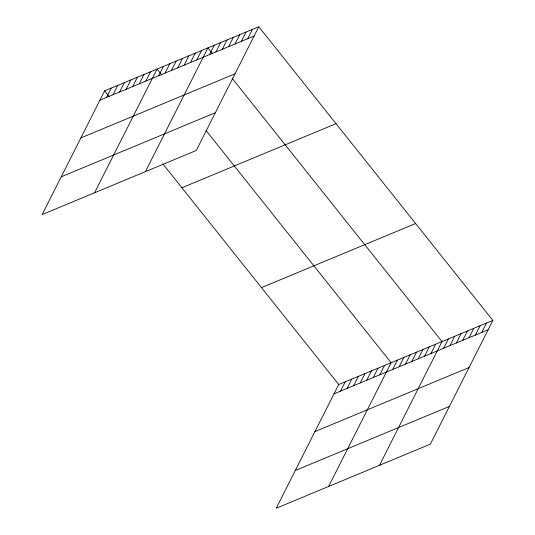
<?xml version="1.0" encoding="UTF-8"?>
<svg xmlns="http://www.w3.org/2000/svg" width="535" height="535" viewBox="0 0 535 535"><rect width="100%" height="100%" fill="white"/><g stroke="black" fill="none" stroke-linecap="round" stroke-linejoin="round"><path stroke-width="0.8" d="M258.786 26.75L104.646 90.843L42.151 214.575L196.285 150.475L258.786 26.75L492.849 320.425L430.354 444.157L276.214 508.25L338.715 384.525L492.849 320.425M106.485 97.457L111.2 88.121M113.032 94.735L117.754 85.399M119.586 92.007L124.301 82.671M126.14 89.285L130.854 79.949M132.687 86.556L137.401 77.227M139.24 83.834L143.955 74.499M145.787 81.113L150.502 71.777M94.555 192.781L157.056 69.055L161.69 74.867M158.701 75.743L163.416 66.407M165.054 73.101L169.769 63.765M171.414 70.453L176.129 61.124M177.774 67.811L182.488 58.475M184.134 65.17L188.848 55.834M190.487 62.521L195.201 53.192M196.847 59.88L201.561 50.544M145.42 171.628L207.921 47.903L212.555 53.714M209.566 54.59L214.281 45.261M215.919 51.949L220.634 42.613M222.279 49.307L226.994 39.971M228.639 46.659L233.354 37.323M234.992 44.017L239.713 34.681M241.352 41.369L246.067 32.04M247.712 38.727L252.426 29.392M340.548 391.132L345.262 381.796M347.101 388.41L351.816 379.074M353.648 385.688L358.37 376.352M360.202 382.96L364.917 373.624M366.756 380.238L371.471 370.902M373.303 377.509L378.018 368.18M379.857 374.788L384.571 365.452M328.624 486.455L391.118 362.73L205.975 130.433M392.764 369.417L397.478 360.088M399.123 366.776L403.838 357.44M405.483 364.134L410.198 354.799M411.836 361.486L416.551 352.157M418.196 358.845L422.911 349.509M424.556 356.203L429.271 346.867M430.909 353.555L435.63 344.226M379.489 465.303L441.984 341.577L232.123 78.27M443.629 348.272L448.343 338.936M449.988 345.623L454.703 336.294M456.342 342.982L461.056 333.646M462.701 340.34L467.416 331.004M469.061 337.692L473.776 328.356M475.421 335.05L480.136 325.715M481.774 332.402L486.489 323.073M99.931 100.179L254.071 36.086M80.865 137.93L234.999 73.837M61.217 176.824L215.358 112.724M181.893 187.758L336.027 123.665M261.475 287.609L415.608 223.516M334 393.86L488.134 329.761M314.928 431.605L469.068 367.512M295.287 470.499L449.42 406.406M104.646 90.843L109.28 96.661M162.841 163.857L338.715 384.525"/></g></svg>
